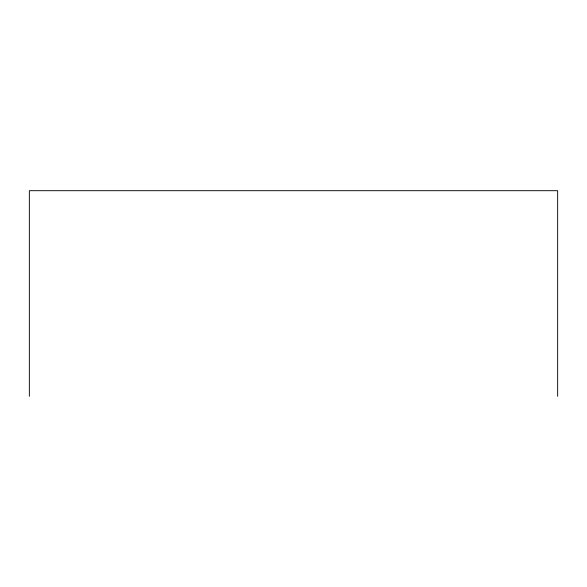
<?xml version="1.0" encoding="UTF-8"?>
<svg xmlns="http://www.w3.org/2000/svg" width="587" height="587" viewBox="0 0 587 587"><rect width="100%" height="100%" fill="white"/><g stroke="black" fill="none" stroke-linecap="round" stroke-linejoin="round"><path stroke-width="0.88" d="M557.65 396.306L557.65 190.694L29.35 190.694L29.35 396.306"/></g></svg>
